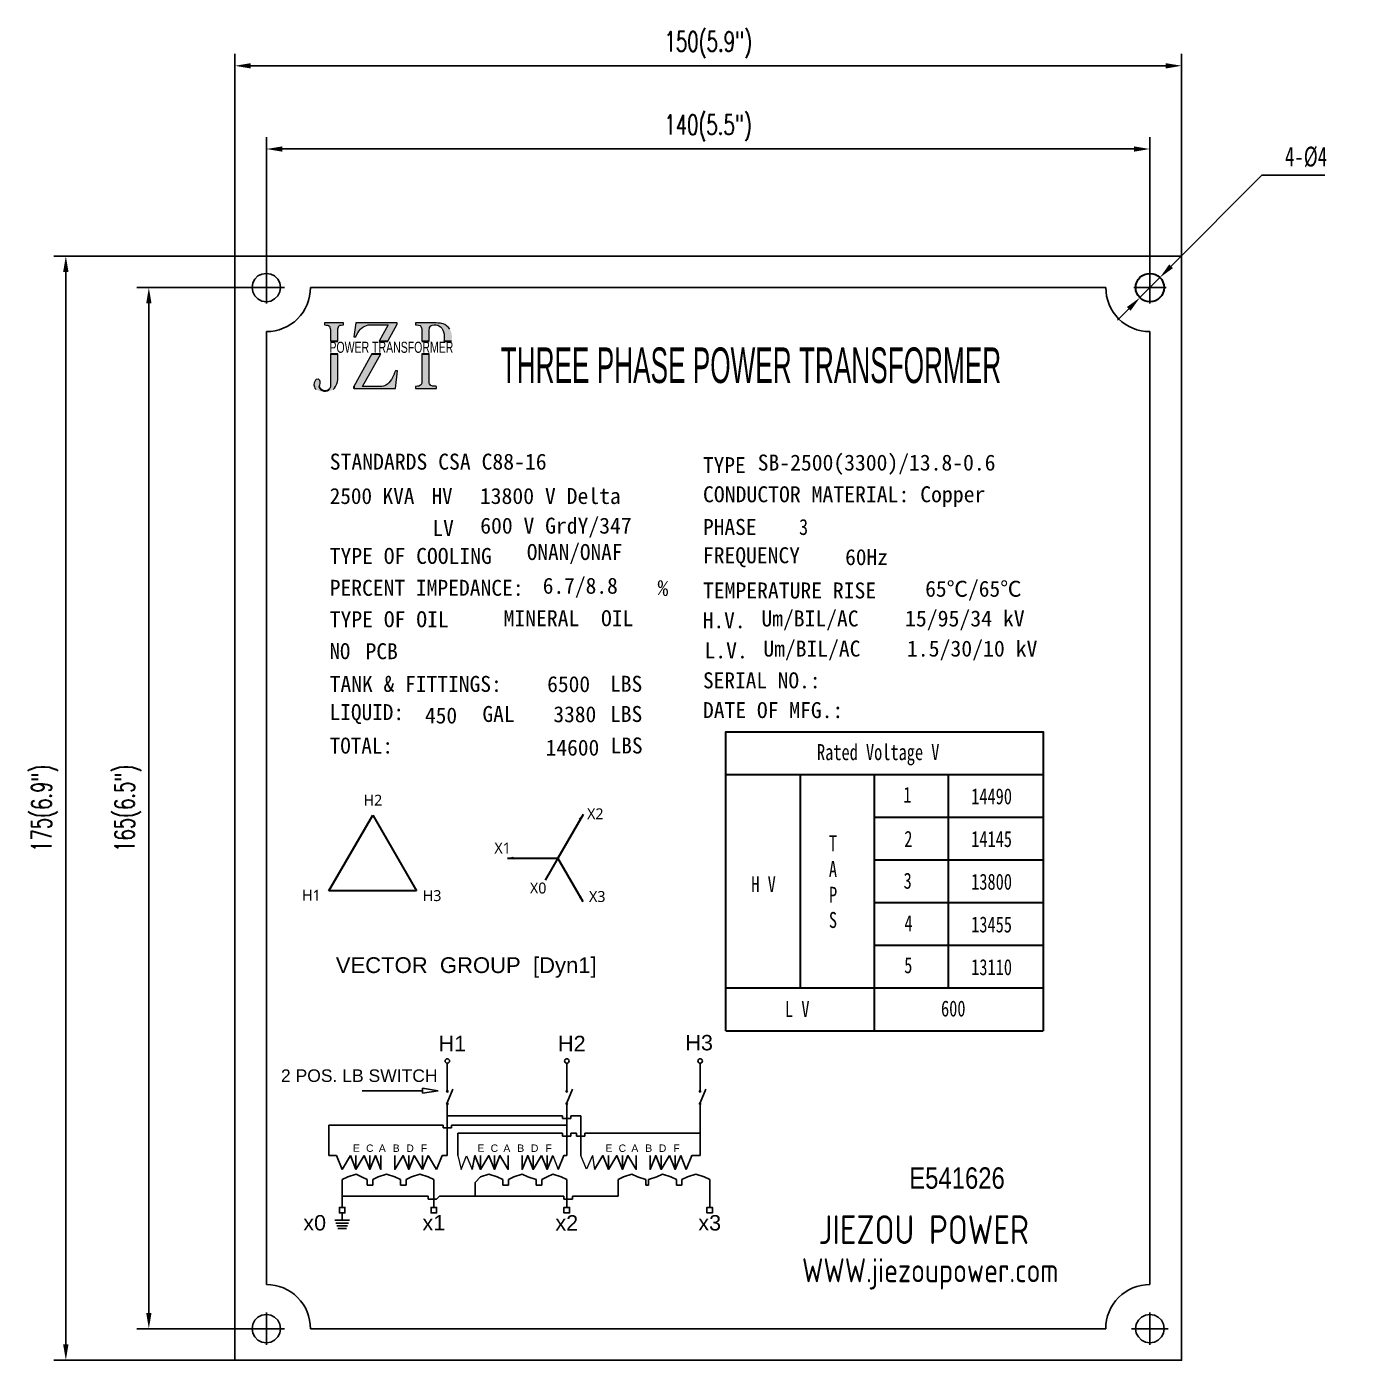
# Model space of a CAD drawing. Extents: x 54056 to 359947, y -41534 to 373650.
# Drawn here: x 73634 to 75321, y -36821 to -35135 of the extents above; entities that cross this region are included whole.
import ezdxf
from ezdxf.enums import TextEntityAlignment as Align

# ---------------------------------------------------------------- set-up
doc = ezdxf.new("R2010")
doc.units = 0
doc.header["$LTSCALE"] = 3
doc.header["$MEASUREMENT"] = 0
doc.layers.get('0').update_dxf_attribs({"linetype": 'CONTINUOUS', "lineweight": 30})
doc.layers.get('DEFPOINTS').update_dxf_attribs({"linetype": 'CONTINUOUS', "lineweight": 20})
for name, color, linetype, lineweight in [('02', 1, 'CONTINUOUS', 18), ('2细实线', 3, 'CONTINUOUS', 20), ('标注、文本', 3, 'CONTINUOUS', 25), ('标注图层', 1, 'CONTINUOUS', 25)]:
    doc.layers.add(name, color=color, linetype=linetype, lineweight=lineweight)
for name, color, linetype in [('2', 7, 'CONTINUOUS'), ('7标注层', 4, 'CONTINUOUS'), ('PDF_Geometry', 7, 'CONTINUOUS'), ('PL', 5, 'CONTINUOUS')]:
    doc.layers.add(name, color=color, linetype=linetype)
doc.styles.add('DFT', font='simplex.shx', dxfattribs={"width": 0.67, "bigfont": 'hztxt.shx'})
doc.styles.add('MtXpl_High_Tower_Tex', font='HTOWERT.TTF')
doc.styles.add('MtXpl_ISOCPEUR', font='isocpeur.ttf')
doc.styles.add('MtXpl_Lucida_Bright', font='LBRITE.TTF')
doc.styles.add('Note Text (ANSI)', font='arial.ttf')
doc.styles.add('PDF FangSong', font='simfang.ttf')
doc.styles.get("Standard").update_dxf_attribs({"font": 'STFANGSO.TTF', "width": 0.7})
doc.styles.add('国外标准', font='arial.ttf', dxfattribs={"width": 0.5})
doc.styles.add('宋体', font='', dxfattribs={"width": 0.6})
doc.styles.get('宋体').set_extended_font_data('Microsoft YaHei')
doc.dimstyles.new('INTE$0', dxfattribs={"dimscale": 5, "dimtxt": 3.6, "dimasz": 3, "dimexe": 3, "dimexo": 0, "dimgap": 1, "dimtad": 1, "dimdec": 1, "dimdsep": 46, "dimtxsty": 'DFT', "dimcen": 0, "dimclrd": 3, "dimclre": 3, "dimclrt": 6, "dimadec": 0, "dimazin": 0, "dimtfac": 1, "dimtdec": 1, "dimtix": 1, "dimtmove": 1, "dimatfit": 0, "dimfxl": 1, "dimtolj": 1, "dimtzin": 0, "dimarcsym": 0})
doc.dimstyles.new('INTE$3', dxfattribs={"dimscale": 5, "dimtxt": 3.6, "dimasz": 3, "dimexe": 1.4, "dimexo": 0, "dimgap": 2, "dimtad": 1, "dimtih": 1, "dimtoh": 1, "dimdec": 1, "dimdsep": 46, "dimtxsty": 'Standard', "dimcen": 0, "dimclrd": 3, "dimclre": 3, "dimclrt": 6, "dimadec": 1, "dimazin": 2, "dimtfac": 1, "dimtdec": 1, "dimtmove": 0, "dimatfit": 3, "dimfxl": 1, "dimtolj": 1, "dimtzin": 0, "dimarcsym": 0})

# ---------------------------------------------------------------- blocks, each defined once
blk = doc.blocks.new('*D125')
at = {"layer": '02', "color": 3, "lineweight": -2, "transparency": 16777216}
for p, q in [((73937, -35443.8), (73937, -35274.2)), ((75053.5, -35443.8), (75053.5, -35274.2)), ((73957, -35289.2), (75033.5, -35289.2))]:
    blk.add_line(p, q, dxfattribs=at)
at = {"layer": '02', "color": 3, "transparency": 16777216}
for points in [[(73957, -35285.9), (73957, -35292.6), (73937, -35289.2)], [(75033.5, -35285.9), (75033.5, -35292.6), (75053.5, -35289.2)]]:
    blk.add_solid(points, dxfattribs=at)
at = {"layer": 'DEFPOINTS', "color": 0, "transparency": 16777216}
for p in [(75053.5, -35289.2), (73937, -35443.8), (75053.5, -35443.8)]:
    blk.add_point(p, dxfattribs=at)
at = {"layer": '02', "color": 6, "transparency": 16777216, "insert": (74495.2, -35262.7), "char_height": 25, "attachment_point": 5, "style": 'DFT', "bg_fill": 3, "box_fill_scale": 1.25, "bg_fill_color": 256, "bg_fill_true_color": 13158600, "bg_fill_transparency": 0}
blk.add_mtext('\\A1;140(5.5")', dxfattribs=at)
blk = doc.blocks.new('*D126')
at = {"layer": '02', "color": 3, "lineweight": -2, "transparency": 16777216}
for p, q in [((73897.1, -35424.5), (73897.1, -35169)), ((75093.8, -35424.5), (75093.8, -35169)), ((73917.1, -35184), (75073.8, -35184))]:
    blk.add_line(p, q, dxfattribs=at)
at = {"layer": '02', "color": 3, "transparency": 16777216}
for points in [[(73917.1, -35180.7), (73917.1, -35187.4), (73897.1, -35184)], [(75073.8, -35180.7), (75073.8, -35187.4), (75093.8, -35184)]]:
    blk.add_solid(points, dxfattribs=at)
at = {"layer": 'DEFPOINTS', "color": 0, "transparency": 16777216}
for p in [(75093.8, -35184), (73897.1, -35424.5), (75093.8, -35424.5)]:
    blk.add_point(p, dxfattribs=at)
at = {"layer": '02', "color": 6, "transparency": 16777216, "insert": (74495.5, -35157.5), "char_height": 25, "attachment_point": 5, "style": 'DFT', "bg_fill": 3, "box_fill_scale": 1.25, "bg_fill_color": 256, "bg_fill_true_color": 13158600, "bg_fill_transparency": 0}
blk.add_mtext('\\A1;150(5.9")', dxfattribs=at)
blk = doc.blocks.new('*D127')
at = {"layer": '02', "color": 3, "lineweight": -2, "transparency": 16777216}
for p, q in [((73919.1, -35464.4), (73773.3, -35464.4)), ((73788.3, -35484.4), (73788.3, -36760.7)), ((73916.4, -36780.7), (73773.3, -36780.7))]:
    blk.add_line(p, q, dxfattribs=at)
at = {"layer": '02', "color": 3, "transparency": 16777216}
for points in [[(73785, -35484.4), (73791.7, -35484.4), (73788.3, -35464.4)], [(73785, -36760.7), (73791.7, -36760.7), (73788.3, -36780.7)]]:
    blk.add_solid(points, dxfattribs=at)
at = {"layer": 'DEFPOINTS', "color": 0, "transparency": 16777216}
for p in [(73919.1, -35464.4), (73788.3, -36780.7), (73916.4, -36780.7)]:
    blk.add_point(p, dxfattribs=at)
at = {"layer": '02', "color": 6, "transparency": 16777216, "insert": (73761.8, -36122.6), "char_height": 25, "attachment_point": 5, "rotation": 90, "style": 'DFT', "bg_fill": 3, "box_fill_scale": 1.25, "bg_fill_color": 256, "bg_fill_true_color": 13158600, "bg_fill_transparency": 0}
blk.add_mtext('\\A1;165(6.5")', dxfattribs=at)
blk = doc.blocks.new('*D128')
at = {"layer": '02', "color": 3, "lineweight": -2, "transparency": 16777216}
for p, q in [((73897.1, -35424.5), (73668.4, -35424.5)), ((73683.4, -35444.5), (73683.4, -36800.6)), ((73897.1, -36820.6), (73668.4, -36820.6))]:
    blk.add_line(p, q, dxfattribs=at)
at = {"layer": '02', "color": 3, "transparency": 16777216}
for points in [[(73680, -35444.5), (73686.7, -35444.5), (73683.4, -35424.5)], [(73680, -36800.6), (73686.7, -36800.6), (73683.4, -36820.6)]]:
    blk.add_solid(points, dxfattribs=at)
at = {"layer": 'DEFPOINTS', "color": 0, "transparency": 16777216}
for p in [(73897.1, -35424.5), (73683.4, -36820.6), (73897.1, -36820.6)]:
    blk.add_point(p, dxfattribs=at)
at = {"layer": '02', "color": 6, "transparency": 16777216, "insert": (73656.8, -36122.6), "char_height": 25, "attachment_point": 5, "rotation": 90, "style": 'DFT', "bg_fill": 3, "box_fill_scale": 1.25, "bg_fill_color": 256, "bg_fill_true_color": 13158600, "bg_fill_transparency": 0}
blk.add_mtext('\\A1;175(6.9")', dxfattribs=at)
blk = doc.blocks.new('*D129')
at = {"layer": '02', "color": 3, "lineweight": -2, "transparency": 16777216}
for p, q in [((75195.1, -35322.1), (75080.5, -35437.5)), ((75275, -35322.1), (75195.1, -35322.1)), ((75041.1, -35477.1), (75066.4, -35451.7)), ((75027, -35491.3), (75012.9, -35505.5))]:
    blk.add_line(p, q, dxfattribs=at)
at = {"layer": '02', "color": 3, "transparency": 16777216}
for points in [[(75078.1, -35435.1), (75082.8, -35439.8), (75066.4, -35451.7)], [(75024.6, -35489), (75029.3, -35493.7), (75041.1, -35477.1)]]:
    blk.add_solid(points, dxfattribs=at)
at = {"layer": 'DEFPOINTS', "color": 0, "transparency": 16777216}
for p in [(75066.4, -35451.7), (75041.1, -35477.1)]:
    blk.add_point(p, dxfattribs=at)
at = {"layer": '02', "color": 6, "transparency": 16777216, "insert": (75251.1, -35299.3), "char_height": 25, "width": 127.221, "attachment_point": 5, "bg_fill": 3, "box_fill_scale": 1.25, "bg_fill_color": 256, "bg_fill_true_color": 13158600, "bg_fill_transparency": 0}
blk.add_mtext('\\A1;4-%%C4', dxfattribs=at)

msp = doc.modelspace()

# ---------------------------------------------------------------- hatches: boundary and pattern name
h = msp.add_hatch(color=0)
h.dxf.hatch_style = 1
h.paths.add_polyline_path([(74027.165, -35548.27), (74017.997, -35548.27), (74017.997, -35586.387), (74017.786, -35589.825), (74017.062, -35592.177, -0.56485326), (74003.709, -35589.92), (74004.446, -35587.54), (74004.976, -35585.606), (74004.991, -35582.94), (74004.64, -35581.884), (74002.977, -35580.292), (74002.217, -35580.079), (73999.916, -35580.768), (73999.166, -35581.406), (73997.602, -35583.797), (73997.316, -35584.657), (73996.965, -35587.349), (73997.521, -35590.052), (73998.272, -35591.565), (73999.838, -35593.313, 0.20119562), (74016.851, -35595.284), (74019.083, -35594.5), (74021.133, -35593.233), (74022.822, -35591.665), (74024.361, -35589.523), (74025.597, -35586.93), (74025.899, -35586.145), (74026.592, -35583.491), (74027.015, -35580.566), (74027.165, -35577.429)])
h.paths.add_polyline_path([(74027.889, -35514.304), (74028.161, -35513.731), (74029.94, -35512.073), (74031.569, -35511.741), (74034.404, -35511.5), (74034.404, -35508.996), (74010.396, -35508.996), (74010.396, -35511.5), (74012.447, -35511.711), (74014.468, -35512.042), (74014.498, -35512.042), (74016.712, -35513.321), (74017.725, -35516.024), (74017.936, -35518.225), (74017.997, -35521.633), (74017.997, -35532.037), (74027.165, -35532.037), (74027.165, -35520.276), (74027.165, -35520.035), (74027.346, -35516.627)])
h.paths.add_polyline_path([(74102.384, -35510.776), (74102.384, -35508.996), (74049.756, -35508.996), (74047.223, -35526.851), (74049.756, -35526.851), (74049.847, -35526.67), (74050.872, -35524.589), (74052.441, -35521.452), (74052.471, -35521.422), (74053.798, -35519.371), (74055.728, -35517.139), (74056.904, -35515.993), (74058.895, -35514.485), (74061.187, -35513.128), (74063.298, -35512.254), (74065.62, -35511.681), (74068.003, -35511.5), (74090.893, -35511.5), (74079.444, -35532.037), (74090.485, -35532.037)])
h.paths.add_polyline_path([(74081.399, -35548.27), (74070.393, -35548.27), (74047.436, -35589.447), (74047.436, -35591.95), (74099.911, -35591.95), (74102.807, -35569.722), (74099.921, -35569.722), (74099.037, -35572.316), (74097.83, -35575.121), (74097.559, -35575.694), (74096.262, -35578.257), (74094.905, -35580.58), (74093.306, -35582.842), (74091.647, -35584.772), (74090.079, -35586.31), (74087.998, -35587.878), (74086.128, -35588.723), (74085.012, -35588.994), (74082.72, -35589.326), (74080.096, -35589.447), (74058.352, -35589.447)])
h.paths.add_polyline_path([(74144.638, -35512.585), (74146.357, -35511.771), (74149.072, -35511.5), (74151.424, -35511.59), (74153.566, -35511.982), (74155.044, -35512.585), (74157.155, -35514.123), (74158.723, -35515.873), (74159.99, -35518.044), (74160.895, -35520.548), (74161.468, -35523.383), (74161.649, -35526.58), (74161.649, -35527.002), (74161.437, -35530.259), (74161.093, -35532.037), (74170.732, -35532.037), (74171.27, -35529.535), (74171.451, -35526.489), (74171.42, -35525.554), (74171.058, -35522.629), (74170.214, -35519.914), (74169.943, -35519.251), (74168.615, -35516.808), (74166.987, -35514.666), (74166.655, -35514.335), (74164.725, -35512.585), (74162.644, -35511.228), (74160.502, -35510.233), (74158.301, -35509.72), (74156.974, -35509.569), (74153.928, -35509.238), (74151.696, -35509.057), (74150.308, -35508.996), (74125.276, -35508.996), (74125.276, -35511.5), (74126.814, -35511.53), (74129.347, -35511.861), (74131.097, -35512.495), (74132.031, -35513.219), (74133.178, -35515.571), (74133.268, -35516.355), (74133.449, -35519.009), (74133.509, -35522.689), (74133.509, -35532.037), (74142.557, -35532.037), (74142.557, -35522.327), (74142.557, -35521.633), (74142.648, -35518.286), (74142.919, -35515.843), (74143.191, -35514.727)])
h.paths.add_polyline_path([(74142.557, -35548.27), (74133.509, -35548.27), (74133.509, -35581.399), (74133.479, -35582.545), (74133.208, -35585.29), (74132.062, -35587.673), (74131.911, -35587.793), (74129.709, -35588.909), (74128.02, -35589.15), (74125.276, -35589.301), (74125.276, -35591.804), (74151.726, -35591.804), (74151.726, -35589.301), (74150.459, -35589.241), (74148.016, -35589.03), (74147.051, -35588.909), (74144.852, -35588.197), (74143.221, -35586.134), (74142.859, -35585.079), (74142.557, -35581.942)])
at = {"layer": '标注、文本'}
h = msp.add_hatch(color=0, dxfattribs=at)
h.dxf.hatch_style = 1
h.paths.add_polyline_path([(74166.54, -36480.471, 1), (74164.647, -36480.471, 1)])
h = msp.add_hatch(color=0, dxfattribs=at)
h.dxf.hatch_style = 1
h.paths.add_polyline_path([(74317.551, -36480.471, 1), (74315.657, -36480.471, 1)])
h = msp.add_hatch(color=0, dxfattribs=at)
h.dxf.hatch_style = 1
h.paths.add_polyline_path([(74486.121, -36480.471, 1), (74484.227, -36480.471, 1)])
h = msp.add_hatch(color=0, dxfattribs=at)
h.dxf.hatch_style = 1
h.paths.add_polyline_path([(74166.54, -36496.079, 1), (74164.647, -36496.079, 1)])
h = msp.add_hatch(color=0, dxfattribs=at)
h.dxf.hatch_style = 1
h.paths.add_polyline_path([(74317.551, -36496.079, 1), (74315.657, -36496.079, 1)])
h = msp.add_hatch(color=0, dxfattribs=at)
h.dxf.hatch_style = 1
h.paths.add_polyline_path([(74486.121, -36496.079, 1), (74484.227, -36496.079, 1)])

# ---------------------------------------------------------------- linework, layer by layer
at = {"color": 0, "lineweight": 0}
for p, q in [((74034.404, -35508.996), (74010.396, -35508.996)), ((74010.396, -35508.996), (74010.396, -35511.5)), ((74010.396, -35511.5), (74012.447, -35511.711)), ((74031.569, -35511.741), (74034.404, -35511.5)), ((74034.404, -35511.5), (74034.404, -35508.996)), ((74049.756, -35508.996), (74047.223, -35526.851)), ((74102.384, -35508.996), (74049.756, -35508.996)), ((74056.874, -35511.5), (74056.814, -35511.53)), ((74065.62, -35511.681), (74068.003, -35511.5)), ((74068.003, -35511.5), (74079.675, -35511.5)), ((74068.003, -35511.5), (74090.893, -35511.5)), ((74090.893, -35511.5), (74079.444, -35532.037)), ((74090.485, -35532.037), (74102.384, -35510.776)), ((74102.384, -35510.776), (74102.384, -35508.996)), ((74150.308, -35508.996), (74125.276, -35508.996)), ((74125.276, -35508.996), (74125.276, -35511.5)), ((74125.276, -35511.5), (74126.814, -35511.53)), ((74126.814, -35511.53), (74129.347, -35511.861)), ((74146.357, -35511.771), (74149.072, -35511.5)), ((74149.072, -35511.5), (74151.424, -35511.59)), ((74151.696, -35509.057), (74150.308, -35508.996)), ((74151.424, -35511.59), (74153.566, -35511.982)), ((74153.928, -35509.238), (74151.696, -35509.057)), ((74156.974, -35509.569), (74153.928, -35509.238)), ((74158.301, -35509.72), (74156.974, -35509.569)), ((74160.502, -35510.233), (74158.301, -35509.72)), ((74162.644, -35511.228), (74160.502, -35510.233)), ((74164.725, -35512.585), (74162.644, -35511.228)), ((74012.447, -35511.711), (74014.468, -35512.042)), ((74014.468, -35512.042), (74014.498, -35512.042)), ((74014.498, -35512.042), (74016.64, -35513.279)), ((74016.64, -35513.279), (74016.73, -35513.369)), ((74016.73, -35513.369), (74017.725, -35516.024)), ((74017.725, -35516.024), (74017.936, -35518.225)), ((74017.936, -35518.225), (74017.997, -35521.633)), ((74017.997, -35521.633), (74017.997, -35532.037)), ((74027.165, -35520.035), (74027.346, -35516.627)), ((74027.165, -35520.276), (74027.165, -35520.035)), ((74027.165, -35532.037), (74027.165, -35520.276)), ((74027.346, -35516.627), (74027.889, -35514.304)), ((74027.889, -35514.304), (74028.161, -35513.731)), ((74028.161, -35513.731), (74029.94, -35512.073)), ((74029.94, -35512.073), (74031.569, -35511.741)), ((74047.223, -35526.851), (74049.756, -35526.851)), ((74049.756, -35526.851), (74049.847, -35526.67)), ((74049.847, -35526.67), (74050.872, -35524.589)), ((74050.872, -35524.589), (74052.441, -35521.452)), ((74052.441, -35521.452), (74052.471, -35521.422)), ((74052.471, -35521.422), (74053.798, -35519.371)), ((74053.798, -35519.371), (74055.728, -35517.139)), ((74055.728, -35517.139), (74056.904, -35515.993)), ((74056.904, -35515.993), (74058.895, -35514.485)), ((74058.895, -35514.485), (74061.187, -35513.128)), ((74061.187, -35513.128), (74063.298, -35512.254)), ((74063.298, -35512.254), (74065.62, -35511.681)), ((74129.347, -35511.861), (74131.097, -35512.495)), ((74131.097, -35512.495), (74132.031, -35513.219)), ((74132.031, -35513.219), (74133.178, -35515.571)), ((74133.178, -35515.571), (74133.268, -35516.355)), ((74133.268, -35516.355), (74133.449, -35519.009)), ((74133.449, -35519.009), (74133.509, -35522.689)), ((74133.509, -35522.689), (74133.509, -35532.037)), ((74142.557, -35521.633), (74142.648, -35518.286)), ((74142.557, -35522.327), (74142.557, -35521.633)), ((74142.557, -35532.037), (74142.557, -35522.327)), ((74142.648, -35518.286), (74142.919, -35515.843)), ((74142.919, -35515.843), (74143.191, -35514.727)), ((74143.191, -35514.727), (74144.638, -35512.585)), ((74144.638, -35512.585), (74146.357, -35511.771)), ((74153.566, -35511.982), (74155.044, -35512.585)), ((74155.044, -35512.585), (74157.155, -35514.123)), ((74157.155, -35514.123), (74158.723, -35515.873)), ((74158.723, -35515.873), (74159.99, -35518.044)), ((74159.99, -35518.044), (74160.895, -35520.548)), ((74160.895, -35520.548), (74161.468, -35523.383)), ((74161.649, -35527.002), (74161.437, -35530.259)), ((74161.468, -35523.383), (74161.649, -35526.58)), ((74161.649, -35526.58), (74161.649, -35527.002)), ((74166.655, -35514.335), (74164.725, -35512.585)), ((74166.987, -35514.666), (74166.655, -35514.335)), ((74168.615, -35516.808), (74166.987, -35514.666)), ((74161.437, -35530.259), (74161.093, -35532.037)), ((74017.997, -35548.27), (74017.997, -35586.387)), ((74027.165, -35577.429), (74027.165, -35548.27)), ((74070.393, -35548.27), (74047.436, -35589.447)), ((74058.352, -35589.447), (74081.399, -35548.27)), ((74133.509, -35548.27), (74133.509, -35581.399)), ((74142.557, -35581.942), (74142.557, -35548.27)), ((74027.015, -35580.566), (74027.165, -35577.429)), ((74096.262, -35578.257), (74094.905, -35580.58)), ((74097.559, -35575.694), (74096.262, -35578.257)), ((74097.83, -35575.121), (74097.559, -35575.694)), ((74099.037, -35572.316), (74097.83, -35575.121)), ((74099.911, -35569.752), (74099.037, -35572.316)), ((74102.807, -35569.722), (74099.911, -35569.722)), ((74099.911, -35569.722), (74099.911, -35569.752)), ((74099.911, -35591.95), (74102.807, -35569.722)), ((73997.316, -35584.657), (73996.965, -35587.349)), ((73996.965, -35587.349), (73997.521, -35590.052)), ((73997.602, -35583.797), (73997.316, -35584.657)), ((73997.521, -35590.052), (73998.272, -35591.565)), ((73999.166, -35581.406), (73997.602, -35583.797)), ((73998.272, -35591.565), (73999.838, -35593.313)), ((73999.916, -35580.768), (73999.166, -35581.406)), ((74002.217, -35580.079), (73999.916, -35580.768)), ((74002.977, -35580.292), (74002.217, -35580.079)), ((74004.64, -35581.884), (74002.977, -35580.292)), ((74003.709, -35589.92), (74004.446, -35587.54)), ((74004.446, -35587.54), (74004.976, -35585.606)), ((74004.991, -35582.94), (74004.64, -35581.884)), ((74004.976, -35585.606), (74004.991, -35582.94)), ((74017.786, -35589.825), (74017.062, -35592.177)), ((74017.997, -35586.387), (74017.786, -35589.825)), ((74021.133, -35593.233), (74022.822, -35591.665)), ((74022.822, -35591.665), (74024.361, -35589.523)), ((74024.361, -35589.523), (74025.597, -35586.93)), ((74025.597, -35586.93), (74025.899, -35586.145)), ((74025.899, -35586.145), (74026.592, -35583.491)), ((74026.592, -35583.491), (74027.015, -35580.566)), ((74047.436, -35591.95), (74099.911, -35591.95)), ((74080.096, -35589.447), (74058.352, -35589.447)), ((74082.72, -35589.326), (74080.096, -35589.447)), ((74085.012, -35588.994), (74082.72, -35589.326)), ((74086.128, -35588.723), (74085.012, -35588.994)), ((74087.998, -35587.878), (74086.128, -35588.723)), ((74090.079, -35586.31), (74087.998, -35587.878)), ((74091.647, -35584.772), (74090.079, -35586.31)), ((74093.306, -35582.842), (74091.647, -35584.772)), ((74094.905, -35580.58), (74093.306, -35582.842)), ((74128.02, -35589.15), (74125.276, -35589.301)), ((74125.276, -35589.301), (74125.276, -35591.804)), ((74125.276, -35591.804), (74151.726, -35591.804)), ((74129.709, -35588.909), (74128.02, -35589.15)), ((74131.911, -35587.793), (74129.709, -35588.909)), ((74132.062, -35587.673), (74131.911, -35587.793)), ((74133.208, -35585.29), (74132.062, -35587.673)), ((74133.479, -35582.545), (74133.208, -35585.29)), ((74133.509, -35581.399), (74133.479, -35582.545)), ((74142.859, -35585.079), (74142.557, -35581.942)), ((74143.221, -35586.134), (74142.859, -35585.079)), ((74144.819, -35588.155), (74143.221, -35586.134)), ((74144.91, -35588.215), (74144.819, -35588.155)), ((74147.051, -35588.909), (74144.91, -35588.215)), ((74148.016, -35589.03), (74147.051, -35588.909)), ((74150.459, -35589.241), (74148.016, -35589.03)), ((74151.726, -35589.301), (74150.459, -35589.241)), ((74151.726, -35591.804), (74151.726, -35589.301))]:
    msp.add_line(p, q, dxfattribs=at)
at = {"color": 0}
for p, q in [((74017.997, -35532.037), (74027.165, -35532.037)), ((74079.444, -35532.037), (74090.485, -35532.037)), ((74133.509, -35532.037), (74142.557, -35532.037)), ((74161.093, -35532.037), (74170.732, -35532.037)), ((74017.997, -35548.27), (74027.165, -35548.27)), ((74070.393, -35548.27), (74081.399, -35548.27)), ((74133.509, -35548.27), (74142.557, -35548.27)), ((74047.436, -35589.447), (74047.436, -35591.95)), ((74517.84, -36079.893), (74918.656, -36079.893)), ((74611.44, -36079.893), (74611.44, -36349.893)), ((74705.04, -36079.893), (74705.04, -36403.893)), ((74798.64, -36079.893), (74798.64, -36349.893)), ((74705.04, -36133.893), (74918.656, -36133.893)), ((74705.04, -36187.893), (74918.656, -36187.893)), ((74705.04, -36241.893), (74918.656, -36241.893)), ((74705.04, -36295.893), (74918.656, -36295.893)), ((74517.84, -36349.893), (74918.656, -36349.893)), ((74517.84, -36403.893), (74918.656, -36403.893))]:
    msp.add_line(p, q, dxfattribs=at)
for p, q in [((74016.019, -36227.026), (74071.241, -36131.379)), ((74071.241, -36131.379), (74126.463, -36227.026)), ((74126.463, -36227.026), (74016.019, -36227.026))]:
    msp.add_line(p, q)
at = {"ltscale": 0.1}
msp.add_line((74305.249, -36185.708), (74289.184, -36213.534), dxfattribs=at)
at = {"color": 0}
msp.add_lwpolyline([(74517.84, -36403.893), (74517.84, -36025.893), (74918.656, -36025.893), (74918.656, -36403.893)], dxfattribs=at)
for points in [[(74337.131, -36130.486), (74305.249, -36185.708)], [(74241.484, -36185.708), (74305.249, -36185.708)], [(74337.131, -36240.93), (74305.249, -36185.708)]]:
    msp.add_lwpolyline(points)
for points in [[(74337.131, -36130.486, 0, 3.826, 0), (74333.305, -36137.113, 3.826, 3.826, 0)], [(74241.484, -36185.708, 0, 3.826, 0), (74249.136, -36185.708, 3.826, 3.826, 0)], [(74337.131, -36240.93, 0, 3.826, 0), (74333.305, -36234.303, 3.826, 3.826, 0)]]:
    msp.add_lwpolyline(points, format="xyseb")
msp.add_circle((75053.702, -35464.41), 17.948)
msp.add_arc((74011.066, -35587.025), 7.906, 201.484355, 319.324654, dxfattribs=at)
at = {"layer": '2', "color": 0}
for p, q in [((74165.593, -36471.291), (74165.593, -36480.471)), ((74316.604, -36471.291), (74316.604, -36480.471)), ((74485.174, -36471.291), (74485.174, -36480.471)), ((74134.388, -36479.771), (74058.151, -36479.771)), ((74165.593, -36495.132), (74172.693, -36477.609)), ((74316.604, -36495.132), (74323.703, -36477.609)), ((74485.174, -36495.132), (74492.273, -36477.609)), ((74165.593, -36496.079), (74165.593, -36509.153)), ((74316.604, -36496.079), (74316.604, -36509.153)), ((74485.174, -36496.079), (74485.174, -36509.153))]:
    msp.add_line(p, q, dxfattribs=at)
at = {"layer": '2'}
for p, q in [((74160.326, -36523.151), (74015.776, -36523.151)), ((74170.861, -36523.151), (74316.604, -36523.151))]:
    msp.add_line(p, q, dxfattribs=at)
at = {"layer": '2', "linetype": 'Continuous'}
for p, q in [((74160.326, -36523.151), (74160.326, -36526.663)), ((74170.861, -36526.663), (74170.861, -36523.151)), ((74311.336, -36511.399), (74311.336, -36514.911)), ((74311.336, -36514.911), (74321.872, -36514.911)), ((74321.872, -36514.911), (74321.872, -36511.399)), ((74334.164, -36561.695), (74334.164, -36511.399)), ((74160.326, -36526.663), (74170.861, -36526.663)), ((74178.776, -36561.695), (74178.776, -36533.518)), ((74178.776, -36533.518), (74311.336, -36533.518)), ((74311.336, -36533.518), (74311.336, -36537.029)), ((74311.336, -36537.029), (74321.872, -36537.029)), ((74321.872, -36533.518), (74328.896, -36533.518)), ((74321.872, -36537.029), (74321.872, -36533.518)), ((74328.896, -36533.518), (74328.896, -36537.029)), ((74328.896, -36537.029), (74339.431, -36537.029)), ((74339.431, -36533.518), (74485.174, -36533.518)), ((74339.431, -36537.029), (74339.431, -36533.518)), ((74025.5, -36561.695), (74015.776, -36561.695)), ((74032.524, -36579.255), (74025.5, -36561.695)), ((74043.06, -36561.695), (74032.524, -36579.255)), ((74050.084, -36579.255), (74043.06, -36561.695)), ((74060.619, -36561.695), (74050.084, -36579.255)), ((74067.643, -36579.255), (74060.619, -36561.695)), ((74141.392, -36561.695), (74134.369, -36579.255)), ((74134.369, -36579.255), (74134.369, -36561.695)), ((74158.952, -36561.695), (74151.928, -36579.255)), ((74165.593, -36561.695), (74158.952, -36561.695)), ((74467.615, -36579.255), (74460.591, -36561.695))]:
    msp.add_line(p, q, dxfattribs=at)
at = {"layer": '2', "color": 0, "linetype": 'Continuous'}
for p, q in [((74311.336, -36511.399), (74165.593, -36511.399)), ((74334.164, -36511.399), (74321.872, -36511.399))]:
    msp.add_line(p, q, dxfattribs=at)
for points in [[(74165.593, -36471.291), (74165.593, -36444.969)], [(74316.604, -36471.291), (74316.604, -36444.969)], [(74485.174, -36471.291), (74485.174, -36444.969)], [(74207.525, -36561.695), (74207.525, -36579.255), (74200.501, -36561.695), (74197.067, -36579.255)], [(74242.644, -36561.695), (74242.644, -36579.255), (74232.108, -36561.695), (74225.084, -36579.255), (74218.061, -36561.695), (74207.525, -36579.255)], [(74225.084, -36579.255), (74225.084, -36561.695)], [(74260.203, -36561.695), (74260.203, -36579.255), (74267.227, -36561.695), (74274.251, -36579.255), (74274.251, -36561.695)], [(74284.786, -36561.695), (74274.251, -36579.255)], [(74291.81, -36561.695), (74291.81, -36579.255), (74284.786, -36561.695)], [(74291.81, -36579.255), (74298.834, -36561.695)], [(74305.858, -36579.255), (74312.881, -36561.695), (74316.604, -36561.695)], [(74036.183, -36630.718), (74036.183, -36627.207), (74032.671, -36627.207), (74029.159, -36627.207), (74029.159, -36630.718), (74029.159, -36634.23), (74032.671, -36634.23), (74036.183, -36634.23), (74036.183, -36630.718)]]:
    msp.add_lwpolyline(points, dxfattribs=at)
at = {"layer": '2', "linetype": 'Continuous'}
for points in [[(74015.776, -36523.151), (74015.776, -36561.695)], [(74165.593, -36561.695), (74165.593, -36509.153)], [(74316.604, -36561.695), (74316.604, -36509.153)], [(74485.174, -36561.695), (74485.174, -36509.153)], [(74165.593, -36561.695), (74165.593, -36534.512), (74165.593, -36561.695)], [(74050.084, -36579.255), (74050.084, -36561.695)], [(74081.69, -36561.695), (74081.69, -36579.255), (74074.667, -36561.695), (74067.643, -36579.255), (74067.643, -36561.695)], [(74099.25, -36561.695), (74099.25, -36579.255), (74109.785, -36561.695), (74116.809, -36579.255), (74116.809, -36561.695)], [(74123.833, -36561.695), (74116.809, -36579.255)], [(74134.369, -36579.255), (74123.833, -36561.695)], [(74151.928, -36579.255), (74141.392, -36561.695)], [(74369.282, -36561.695), (74369.282, -36579.255), (74362.259, -36561.695), (74351.723, -36579.255)], [(74404.401, -36561.695), (74404.401, -36579.255), (74393.865, -36561.695), (74386.842, -36579.255), (74379.818, -36561.695), (74369.282, -36579.255)], [(74386.842, -36579.255), (74386.842, -36561.695)], [(74421.96, -36561.695), (74421.96, -36579.255), (74428.984, -36561.695), (74436.008, -36579.255), (74436.008, -36561.695)], [(74446.544, -36561.695), (74436.008, -36579.255)], [(74453.567, -36561.695), (74453.567, -36579.255), (74446.544, -36561.695)], [(74453.567, -36579.255), (74460.591, -36561.695)], [(74467.615, -36579.255), (74474.639, -36561.695), (74485.174, -36561.695)], [(74064.278, -36592.088), (74057.254, -36588.576), (74050.23, -36585.064), (74039.695, -36588.576), (74032.671, -36592.088)], [(74106.42, -36592.088), (74099.397, -36588.576), (74088.861, -36585.064), (74078.325, -36588.576), (74071.302, -36592.088)], [(74148.563, -36592.088), (74141.539, -36588.576), (74131.003, -36585.064), (74120.468, -36588.576), (74113.444, -36592.088)], [(74235.831, -36592.088), (74228.807, -36588.576), (74218.272, -36585.064), (74207.736, -36588.576), (74200.712, -36595.6)], [(74277.973, -36592.088), (74267.438, -36588.576), (74260.414, -36585.064), (74249.878, -36588.576), (74242.855, -36592.088)], [(74316.604, -36592.088), (74309.58, -36588.576), (74299.045, -36585.064), (74292.021, -36588.576), (74284.997, -36592.088)], [(74416.493, -36592.088), (74405.957, -36588.576), (74398.934, -36585.064), (74388.398, -36588.576), (74381.374, -36592.088)], [(74455.124, -36592.088), (74448.1, -36588.576), (74437.564, -36585.064), (74430.54, -36588.576), (74420.005, -36592.088)], [(74497.266, -36592.088), (74490.242, -36588.576), (74479.707, -36585.064), (74469.171, -36588.576), (74462.147, -36592.088)], [(74032.671, -36592.088), (74032.671, -36627.207)], [(74064.278, -36599.112), (74064.278, -36592.088)], [(74071.302, -36599.112), (74064.278, -36599.112)], [(74071.302, -36592.088), (74071.302, -36599.112)], [(74106.42, -36599.112), (74106.42, -36592.088)], [(74113.444, -36599.112), (74106.42, -36599.112)], [(74113.444, -36592.088), (74113.444, -36599.112)], [(74148.563, -36627.207), (74148.563, -36592.088)], [(74200.712, -36613.159), (74200.712, -36595.6)], [(74235.831, -36599.112), (74235.831, -36592.088)], [(74242.855, -36599.112), (74235.831, -36599.112)], [(74242.855, -36592.088), (74242.855, -36599.112)], [(74277.973, -36599.112), (74277.973, -36592.088)], [(74284.997, -36599.112), (74277.973, -36599.112)], [(74284.997, -36592.088), (74284.997, -36599.112)], [(74316.604, -36627.207), (74316.604, -36592.088)], [(74316.604, -36592.088), (74316.604, -36592.088)], [(74381.374, -36613.159), (74381.374, -36592.088)], [(74416.493, -36599.112), (74416.493, -36592.088)], [(74420.005, -36599.112), (74416.493, -36599.112)], [(74420.005, -36592.088), (74420.005, -36599.112)], [(74455.124, -36599.112), (74455.124, -36592.088)], [(74462.147, -36599.112), (74455.124, -36599.112)], [(74462.147, -36592.088), (74462.147, -36599.112)], [(74497.266, -36627.207), (74497.266, -36592.088)], [(74497.266, -36592.088), (74497.266, -36592.088)], [(74141.539, -36613.159), (74032.671, -36613.159)], [(74141.539, -36613.159), (74141.539, -36616.671), (74148.563, -36616.671), (74152.075, -36616.671), (74155.587, -36613.159)], [(74313.092, -36613.159), (74155.587, -36613.159)], [(74313.092, -36613.159), (74313.092, -36616.671), (74316.604, -36616.671), (74323.628, -36616.671), (74323.628, -36613.159)], [(74381.374, -36613.159), (74323.628, -36613.159)], [(74152.075, -36630.718), (74152.075, -36627.207), (74148.563, -36627.207), (74145.051, -36627.207), (74145.051, -36630.718), (74145.051, -36634.23), (74148.563, -36634.23), (74152.075, -36634.23), (74152.075, -36630.718)], [(74320.116, -36630.718), (74320.116, -36627.207), (74316.604, -36627.207), (74313.092, -36627.207), (74313.092, -36630.718), (74313.092, -36634.23), (74316.604, -36634.23), (74320.116, -36634.23), (74320.116, -36630.718)], [(74500.778, -36630.718), (74500.778, -36627.207), (74497.266, -36627.207), (74493.754, -36627.207), (74493.754, -36630.718), (74493.754, -36634.23), (74497.266, -36634.23), (74500.778, -36634.23), (74500.778, -36630.718)]]:
    msp.add_lwpolyline(points, dxfattribs=at)
at = {"layer": '2细实线', "color": 0, "linetype": 'ByBlock'}
for p, q in [((74178.776, -36561.695), (74182.92, -36579.255)), ((74182.92, -36579.255), (74189.649, -36562.179)), ((74189.649, -36562.179), (74197.067, -36579.255)), ((74298.834, -36561.695), (74305.858, -36579.255)), ((74341.494, -36578.953), (74334.164, -36561.695)), ((74349.186, -36561.695), (74341.494, -36578.953)), ((74349.186, -36561.695), (74351.723, -36579.255))]:
    msp.add_line(p, q, dxfattribs=at)
at = {"layer": 'PDF_Geometry', "lineweight": 25}
for points in [[(73897.11, -35424.535), (75093.801, -35424.535), (75093.801, -36820.6), (73897.11, -36820.6), (73897.11, -35424.535)], [(73954.906, -35464.41), (73954.01, -35458.586), (73951.321, -35453.658), (73947.289, -35449.625), (73942.361, -35447.385), (73936.984, -35446.489), (73931.16, -35447.385), (73926.232, -35449.625), (73922.199, -35453.658), (73919.959, -35458.586), (73919.063, -35464.41), (73919.959, -35469.787), (73922.199, -35474.715), (73926.232, -35478.747), (73931.16, -35481.435), (73936.984, -35482.332), (73942.361, -35481.435), (73947.289, -35478.747), (73951.321, -35474.715), (73954.01, -35469.787), (73954.906, -35464.41)], [(73992.54, -35464.41), (74997.922, -35464.41)], [(73936.985, -36724.722), (73936.985, -35519.966)], [(75053.478, -35519.966), (75053.478, -36724.722)], [(73954.906, -36780.727), (73954.01, -36774.902), (73951.321, -36769.974), (73947.289, -36765.941), (73942.361, -36763.701), (73936.984, -36762.805), (73931.16, -36763.701), (73926.232, -36765.941), (73922.199, -36769.974), (73919.959, -36774.902), (73919.063, -36780.727), (73919.959, -36786.103), (73922.199, -36791.031), (73926.232, -36795.064), (73931.16, -36797.752), (73936.984, -36798.648), (73942.361, -36797.752), (73947.289, -36795.064), (73951.321, -36791.031), (73954.01, -36786.103), (73954.906, -36780.727)], [(75071.847, -36780.727), (75070.951, -36774.902), (75068.263, -36769.974), (75064.231, -36765.941), (75059.303, -36763.701), (75053.478, -36762.805), (75048.102, -36763.701), (75043.173, -36765.941), (75039.141, -36769.974), (75036.453, -36774.902), (75035.557, -36780.727), (75036.453, -36786.103), (75039.141, -36791.031), (75043.173, -36795.064), (75048.102, -36797.752), (75053.478, -36798.648), (75059.303, -36797.752), (75064.231, -36795.064), (75068.263, -36791.031), (75070.951, -36786.103), (75071.847, -36780.727)], [(74997.922, -36780.726), (73992.54, -36780.726)]]:
    msp.add_lwpolyline(points, dxfattribs=at)
for centre, radius, start, end in [((73937.255, -35464.846), 55.237, 269.718839, 0.450494), ((75053.452, -35464.666), 55.461, 179.736007, 270.026718), ((73937.098, -36780.33), 55.482, 359.590458, 90.117434), ((75053.62, -36780.52), 55.72, 90.145424, 180.211992)]:
    msp.add_arc(centre, radius, start, end, dxfattribs=at)
at = {"layer": '标注、文本', "color": 0}
for p, q in [((74153.898, -36479.771), (74134.388, -36476.52)), ((74134.388, -36476.52), (74134.388, -36483.023)), ((74134.388, -36483.023), (74153.898, -36479.771)), ((74032.671, -36634.23), (74032.671, -36643.505)), ((74042.066, -36643.505), (74023.276, -36643.505)), ((74040.792, -36647.049), (74024.55, -36647.049)), ((74039.517, -36650.593), (74025.825, -36650.593)), ((74038.243, -36654.138), (74027.099, -36654.138))]:
    msp.add_line(p, q, dxfattribs=at)
for centre, radius in [((74165.593, -36442.143), 2.825), ((74316.604, -36442.143), 2.825), ((74485.174, -36442.143), 2.825), ((74165.593, -36480.471), 0.947), ((74316.604, -36480.471), 0.947), ((74485.174, -36480.471), 0.947), ((74165.593, -36496.079), 0.947), ((74316.604, -36496.079), 0.947), ((74485.174, -36496.079), 0.947), ((74485.174, -36496.079), 0.947)]:
    msp.add_circle(centre, radius, dxfattribs=at)
at = {"layer": '标注图层', "lineweight": 25}
for points in [[(73936.985, -35484.572), (73936.985, -35443.801)], [(75053.478, -35484.572), (75053.478, -35443.801)], [(73913.687, -35464.41), (73959.834, -35464.41)], [(73916.375, -35464.41), (73957.146, -35464.41)], [(75033.317, -35464.41), (75074.088, -35464.41)], [(73936.985, -36800.887), (73936.985, -36760.117)], [(75053.478, -36800.887), (75053.478, -36760.117)], [(73913.687, -36780.726), (73959.834, -36780.726)], [(73916.375, -36780.726), (73957.146, -36780.726)], [(75030.629, -36780.726), (75076.776, -36780.726)], [(75033.317, -36780.726), (75074.088, -36780.726)]]:
    msp.add_lwpolyline(points, dxfattribs=at)

# ---------------------------------------------------------------- texts
at = {"color": 0, "style": 'MtXpl_Lucida_Bright', "width": 0.707}
msp.add_text('POWER TRANSFORMER', height=14.06148, dxfattribs=at).set_placement((74016.614, -35546.896))
at = {"linetype": 'Continuous', "style": 'PDF FangSong', "width": 0.75}
for s, height, p in [('Rated Voltage V', 20.21398, (74632.903, -36061.827)), ('1', 20.214, (74742.107, -36115.665)), ('14490', 20.214, (74827.792, -36117.65)), ('2', 20.214, (74743.248, -36171.465)), ('14145', 20.214, (74827.792, -36171.65)), ('T', 20.214, (74647.982, -36177.112)), ('A', 20.214, (74647.92, -36209.636)), ('H V', 20.214, (74549.902, -36228.736)), ('3', 20.214, (74742.318, -36224.394)), ('13800', 20.214, (74827.792, -36225.65)), ('P', 20.214, (74648.179, -36242.159)), ('S', 20.214, (74647.924, -36274.032)), ('4', 20.214, (74743.307, -36278.257)), ('13455', 20.214, (74827.792, -36279.65)), ('5', 20.214, (74743.132, -36331.186)), ('13110', 20.214, (74827.792, -36333.65)), ('L V', 20.214, (74592.474, -36386.543)), ('600', 20.214, (74789.665, -36385.942))]:
    msp.add_text(s, height=height, dxfattribs=at).set_placement(p)
for s, height, style, p in [('H2', 13.7732, '宋体', (74059.81, -36119.342)), ('X2', 13.7732, '宋体', (74342.3, -36136.558)), ('X1', 13.7732, '宋体', (74225.12, -36179.887)), ('X0', 13.7732, '宋体', (74270.051, -36230.42)), ('H1', 13.7732, '宋体', (73982.05, -36239.569)), ('H3', 13.7732, '宋体', (74134.57, -36239.994)), ('X3', 13.7732, '宋体', (74344.726, -36241.142)), ('VECTOR  GROUP  [Dyn1]', 19.94204, 'Note Text (ANSI)', (74024.682, -36330.99))]:
    msp.add_text(s, height=height, dxfattribs=dict(style=style)).set_placement(p)
at = {"linetype": 'Continuous', "char_height": 20.21398, "attachment_point": 7, "style": 'PDF FangSong'}
for s, insert in [('{\\W0.9969;STANDARDS CSA C88-16}', (74016.963, -35694.896)), ('\\W0.981255;TYPE', (74488.766, -35698.986)), ('{\\W0.9935;SB-2500(3300)/13.8-0.6}', (74557.966, -35701.12)), ('{\\W0.9728;2500 KVA}', (74016.963, -35738.327)), ('\\W0.950748;HV', (74145.985, -35738.096)), ('{\\W0.9983;13800 V \\W0.9944;Delta}', (74206.627, -35738.327)), ('\\W0.979087;LV', (74146.909, -35778.409)), ('{\\W0.9944;600 V GrdY/347}', (74207.204, -35780.388)), ('\\W0.985228;PHASE', (74488.766, -35777.471)), ('\\W0.824342;3', (74610.281, -35777.471)), ('\\W0.993250;TYPE OF COOLING', (74016.963, -35814.101)), ('\\W0.990925;FREQUENCY', (74488.766, -35818.015)), ('\\W0.980805;60Hz', (74668.497, -35815.589)), ('\\W0.990022;PERCENT IMPEDANCE:', (74016.963, -35854.413)), ('\\pi-60.64193,l80.85591,t80.85591;{\\W0.9935;%^I}', (74411.069, -35854.576)), ('{\\W0.9951;TEMPERATURE RISE}', (74488.766, -35857.749)), ('{\\W0.98433;65℃/65℃}', (74769.682, -35860.175)), ('\\W0.994479;TYPE OF OIL', (74016.963, -35894.148)), ('{\\W0.9956;MINERAL  OIL}', (74236.659, -35892.815)), ('\\W0.982224;H.V.', (74488.491, -35895.425)), ('{\\W0.99165;Um/BIL/AC}', (74562.683, -35897.735)), ('{\\W0.9996;15/95/34 kV}', (74744.171, -35897.735)), ('\\W0.943330;NO', (74016.963, -35934.461)), ('\\W0.986198;PCB', (74062.327, -35934.576)), ('\\W0.998704;L.V.', (74490.537, -35933.509)), ('\\W0.991650;Um/BIL/AC', (74565.075, -35935.82)), ('\\W0.999633;1.5/30/10 kV', (74746.563, -35935.82)), ('\\W0.988717;TANK & FITTINGS:', (74016.963, -35975.907)), ('{\\W0.98557;6500}', (74291.845, -35976.14)), ('\\W0.985572;LBS', (74371.397, -35975.791)), ('\\W0.981992;SERIAL NO.:', (74488.766, -35971.375)), ('{\\W0.976;LIQUID:}', (74016.963, -36016.335)), ('{\\W0.9851;GAL}', (74209.989, -36013.909)), ('{\\W0.98557;3380}', (74299.65, -36014.26)), ('\\W0.985572;LBS', (74371.397, -36013.909)), ('{\\W0.9917;DATE OF MFG.:}', (74488.766, -36009.031)), ('\\W0.968789;TOTAL:', (74016.963, -36053.875)), ('\\W0.985572;LBS', (74371.859, -36053.759)), ('{\\W0.98557;14600}', (74289.905, -36056.419))]:
    msp.add_mtext(s, dxfattribs=dict(at, insert=insert))
at = {"linetype": 'Continuous', "insert": (74488.766, -35741.613), "char_height": 20.21398, "attachment_point": 7, "line_spacing_factor": 0.667855, "style": 'PDF FangSong'}
msp.add_mtext('{\\W0.9985;CONDUCTOR MATERIAL: Copper}', dxfattribs=at)
at = {"linetype": 'Continuous', "char_height": 20.21398, "attachment_point": 7, "style": 'PDF FangSong'}
for s, insert, width in [('{\\W0.9759;ONAN/ONAF}', (74266.114, -35813.755), 56.47507), ('{\\W0.98557;6.7/8.8}', (74286.223, -35856.357), 53.39174), ('{\\W0.98557;450}', (74137.348, -36015.784), 58.45546)]:
    msp.add_mtext(s, dxfattribs=dict(at, insert=insert, width=width))
at = {"layer": '2', "style": 'Note Text (ANSI)'}
for s, p in [('H1', (74189.372, -36429.841)), ('H2', (74340.383, -36429.841)), ('H3', (74501.35, -36428.756))]:
    msp.add_text(s, height=19.5104, dxfattribs=at).set_placement(p, align=Align.RIGHT)
for s, height, p in [('E', 9.365, (74050.658, -36552.33)), ('C', 9.365, (74067.643, -36552.418)), ('A', 9.365, (74083.414, -36552.418)), ('B', 9.365, (74101, -36552.418)), ('D', 9.365, (74118.56, -36552.418)), ('F', 9.365, (74136.119, -36552.418)), ('E', 9.365, (74208.1, -36552.33)), ('C', 9.365, (74225.084, -36552.418)), ('A', 9.365, (74240.856, -36552.418)), ('B', 9.365, (74258.442, -36552.418)), ('D', 9.365, (74276.001, -36552.418)), ('F', 9.365, (74293.561, -36552.418)), ('E', 9.365, (74369.857, -36552.33)), ('C', 9.365, (74386.842, -36552.418)), ('A', 9.365, (74402.613, -36552.418)), ('B', 9.365, (74420.199, -36552.418)), ('D', 9.365, (74437.759, -36552.418)), ('F', 9.365, (74455.318, -36552.418)), ('x0', 19.5104, (73997.922, -36646.717)), ('x1', 19.5104, (74148.563, -36646.717)), ('x2', 19.5104, (74316.604, -36646.717)), ('x3', 19.5104, (74497.266, -36646.717))]:
    msp.add_text(s, height=height, dxfattribs=at).set_placement(p, align=Align.MIDDLE)
at = {"layer": '2', "linetype": 'Continuous', "insert": (73955.326, -36452.797), "char_height": 15.84, "width": 6906.7363, "attachment_point": 1, "line_spacing_factor": 0.7, "style": 'Note Text (ANSI)'}
msp.add_mtext('2 POS. LB SWITCH', dxfattribs=at)
at = {"layer": '7标注层', "lineweight": 18, "style": '国外标准', "width": 0.8}
msp.add_text('E541626', height=27, dxfattribs=at).set_placement((74749.48, -36603.656))
at = {"layer": 'PL', "color": 0}
for s, height, style, width, p in [('THREE PHASE POWER TRANSFORMER', 45, 'MtXpl_High_Tower_Tex', 0.55, (74233.113, -35585.083)), ('JIEZOU POWER', 36.37818, 'MtXpl_ISOCPEUR', 0.8, (74634.812, -36673.646)), ('WWW.jiezoupower.com', 30.31515, 'MtXpl_ISOCPEUR', 0.8, (74613.947, -36721.938))]:
    msp.add_text(s, height=height, dxfattribs=dict(at, style=style, width=width)).set_placement(p)

# ---------------------------------------------------------------- next in the draw order: dimensions: what is measured, and where the dimension line sits
at = {"layer": '02'}
dim = msp.add_linear_dim(base=(75053.478, -35289.23), p1=(73936.985, -35443.801), p2=(75053.478, -35443.801), text='140(5.5")', dimstyle='INTE$0', override={"dimtxt": 5, "dimasz": 4, "dimgap": 1.5, "dimfxl": 1.5, "dimtfill": 1}, dxfattribs=at)
dim.commit()
dim.dimension.update_dxf_attribs({"geometry": '*D125', "text_midpoint": (74495.231, -35262.682)})
dim = msp.add_linear_dim(base=(73788.335, -36780.726), p1=(73919.063, -35464.41), p2=(73916.375, -36780.726), angle=90, text='165(6.5")', dimstyle='INTE$0', override={"dimtxt": 5, "dimasz": 4, "dimgap": 1.5, "dimfxl": 1.5, "dimtfill": 1}, dxfattribs=at)
dim.commit()
dim.dimension.update_dxf_attribs({"geometry": '*D127', "text_midpoint": (73761.787, -36122.568)})

# ---------------------------------------------------------------- next in the draw order: dimensions: what is measured, and where the dimension line sits
dim = msp.add_linear_dim(base=(75093.801, -35184.032), p1=(73897.11, -35424.535), p2=(75093.801, -35424.535), text='150(5.9")', dimstyle='INTE$0', override={"dimtxt": 5, "dimasz": 4, "dimgap": 1.5, "dimfxl": 1.5, "dimtfill": 1}, dxfattribs=at)
dim.commit()
dim.dimension.update_dxf_attribs({"geometry": '*D126', "text_midpoint": (74495.455, -35157.485)})

# ---------------------------------------------------------------- next in the draw order: dimensions: what is measured, and where the dimension line sits
dim = msp.add_diameter_dim_2p(p1=(75041.051, -35477.141), p2=(75066.353, -35451.679), text='4-%%C4', dimstyle='INTE$3', override={"dimtxt": 5, "dimasz": 4, "dimfxl": 1.5, "dimtfill": 1}, dxfattribs=at)
dim.commit()
dim.dimension.update_dxf_attribs({"geometry": '*D129', "text_midpoint": (75251.066, -35322.103), "dimtype": 163})
dim = msp.add_linear_dim(base=(73683.377, -36820.6), p1=(73897.11, -35424.535), p2=(73897.11, -36820.6), angle=90, text='175(6.9")', dimstyle='INTE$0', override={"dimtxt": 5, "dimasz": 4, "dimgap": 1.5, "dimfxl": 1.5, "dimtfill": 1}, dxfattribs=at)
dim.commit()
dim.dimension.update_dxf_attribs({"geometry": '*D128', "text_midpoint": (73656.829, -36122.568)})

doc.saveas('drawing.dxf')
